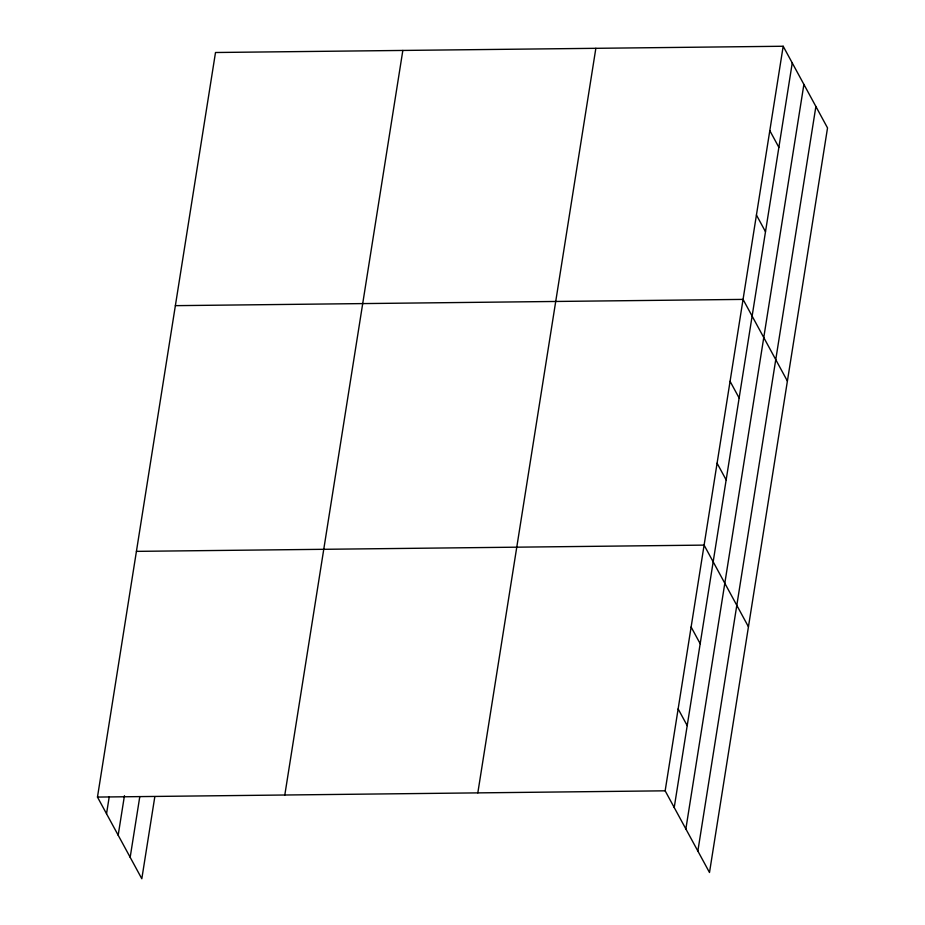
<?xml version="1.0" encoding="UTF-8"?>
<svg xmlns="http://www.w3.org/2000/svg" width="925" height="925" viewBox="0 0 925 925"><rect width="100%" height="100%" fill="white"/><g stroke="black" fill="none" stroke-linecap="round" stroke-linejoin="round"><path stroke-width="1.39" d="M154.799 796.853L141.814 878.75L97.472 797.072L215.502 52.505L783.186 46.25L827.528 127.927L709.498 872.495L665.156 790.817L783.186 46.25M106.537 813.78L109.219 796.83M118.18 835.217L124.447 795.685M130.171 857.313L139.802 796.587M284.808 795.014L402.837 50.436M477.82 792.887L595.85 48.308M674.221 807.525L792.251 62.946M685.864 828.962L803.894 84.395M697.855 851.058L815.885 106.479M175.368 305.655L743.053 299.399L787.395 381.077M136.426 551.369L704.098 545.114L748.452 626.792M97.472 797.072L665.156 790.817M769.808 130.633L778.873 147.341M756.43 215.016L765.495 231.724M730.068 381.308L739.133 398.004M717.083 463.205L726.16 479.913M691.114 627.011L700.19 643.719M678.141 708.92L687.206 725.616"/></g></svg>
